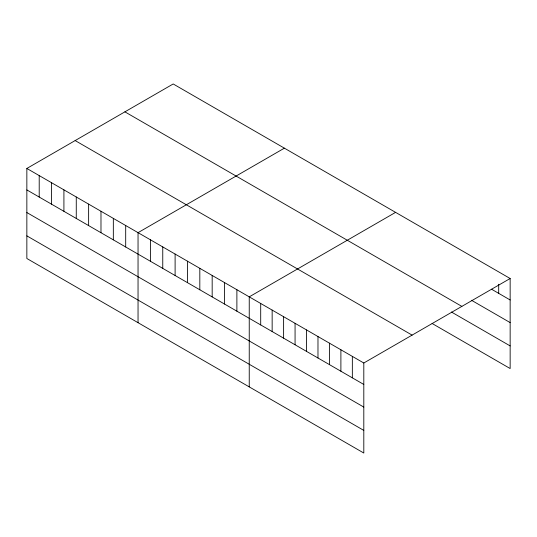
<?xml version="1.0" encoding="UTF-8"?>
<svg xmlns="http://www.w3.org/2000/svg" width="537" height="537" viewBox="0 0 537 537"><rect width="100%" height="100%" fill="white"/><g stroke="black" fill="none" stroke-linecap="round" stroke-linejoin="round"><path stroke-width="0.81" d="M26.85 168.457L363.804 362.999L363.804 453.033L26.85 258.492L26.85 168.457L173.196 83.967L510.15 278.508L510.15 368.543L432.104 323.482M284.388 148.165L138.043 232.655L138.043 322.69M395.588 212.363L249.242 296.854L249.242 386.888M363.804 362.999L510.15 278.508M491.536 289.215L510.15 299.968M471.486 300.27L510.15 322.596M124.899 111.85L461.854 306.385M451.436 312.017L510.15 345.915M75.146 140.573L412.101 335.115M26.85 189.917L363.804 384.458M26.85 212.551L363.804 407.086M26.85 235.864L363.804 430.406M498.692 284.274L498.692 293.35M352.346 356.38L352.346 377.847M340.894 349.768L340.894 371.228M329.436 343.156L329.436 364.616M317.978 336.538L317.978 357.998M306.52 329.926L306.52 351.386M295.068 323.308L295.068 344.774M283.61 316.696L283.61 338.156M272.152 310.084L272.152 331.544M260.7 303.465L260.7 324.925M236.884 289.718L236.884 311.178M224.533 282.59L224.533 304.049M212.175 275.454L212.175 296.914M199.818 268.319L199.818 289.779M187.467 261.19L187.467 282.65M175.109 254.055L175.109 275.515M162.758 246.919L162.758 268.386M150.4 239.791L150.4 261.25M125.692 225.52L125.692 246.986M113.334 218.391L113.334 239.851M100.983 211.256L100.983 232.716M88.625 204.12L88.625 225.587M76.267 196.992L76.267 218.452M63.916 189.856L63.916 211.316M51.559 182.721L51.559 204.188M39.208 175.592L39.208 197.052"/></g></svg>
